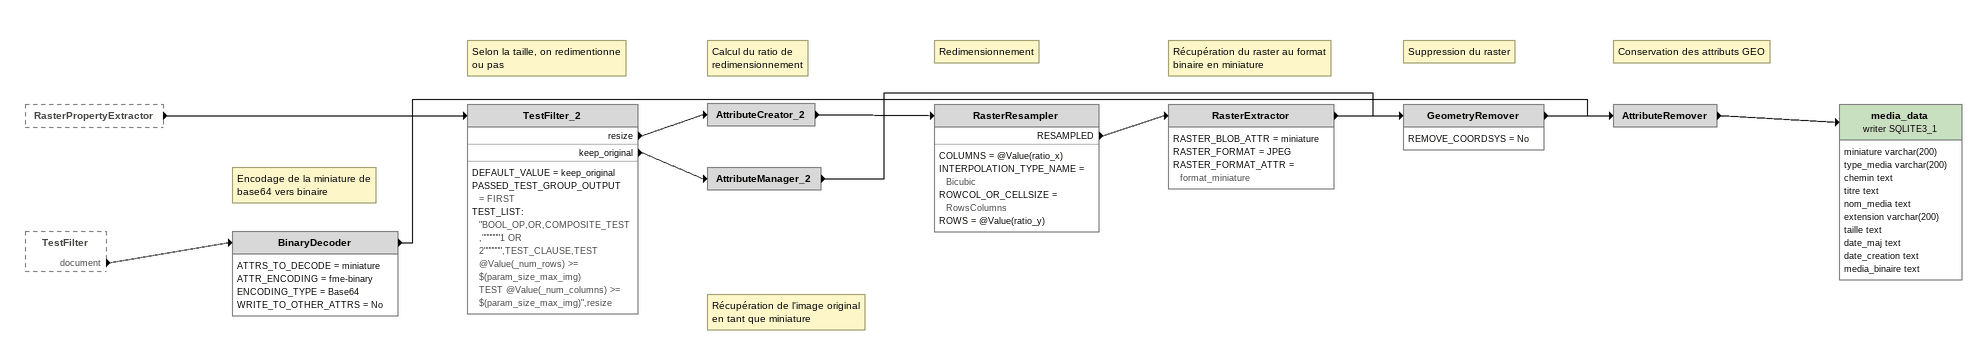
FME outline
RasterPropertyExtractor [outside]
    -> TestFilter_2
TestFilter [outside]
    document -> BinaryDecoder
Note: Selon la taille, on redimentionne ou pas
TestFilter_2
    DEFAULT_VALUE = keep_original
    PASSED_TEST_GROUP_OUTPUT = FIRST
    TEST_LIST:
      "BOOL_OP,OR,COMPOSITE_TEST,""""""1 OR 2"""""",TEST_CLAUSE,TEST @Value(_num_rows) >= $(param_size_max_img)
      TEST @Value(_num_columns) >= $(param_size_max_img)",resize
    resize -> AttributeCreator_2
    keep_original -> AttributeManager_2
Note: Calcul du ratio de redimensionnement
AttributeCreator_2
    -> RasterResampler
Note: Redimensionnement
RasterResampler
    COLUMNS = @Value(ratio_x)
    INTERPOLATION_TYPE_NAME = Bicubic
    ROWCOL_OR_CELLSIZE = RowsColumns
    ROWS = @Value(ratio_y)
    RESAMPLED -> RasterExtractor
Note: Récupération du raster au format binaire en miniature
RasterExtractor
    RASTER_BLOB_ATTR = miniature
    RASTER_FORMAT = JPEG
    RASTER_FORMAT_ATTR = format_miniature
    -> GeometryRemover
Note: Récupération de l'image original en tant que miniature
AttributeManager_2
    -> GeometryRemover
Note: Suppression du raster
GeometryRemover
    REMOVE_COORDSYS = No
    -> AttributeRemover
Note: Encodage de la miniature de base64 vers binaire
BinaryDecoder
    ATTRS_TO_DECODE = miniature
    ATTR_ENCODING = fme-binary
    ENCODING_TYPE = Base64
    WRITE_TO_OTHER_ATTRS = No
    -> AttributeRemover
Note: Conservation des attributs GEO
AttributeRemover
    -> media_data (writer SQLITE3_1)
media_data (writer SQLITE3_1)
    attributes: miniature varchar(200), type_media varchar(200), chemin text, titre text, nom_media text, extension varchar(200), taille text, date_maj text, date_creation text, media_binaire text
